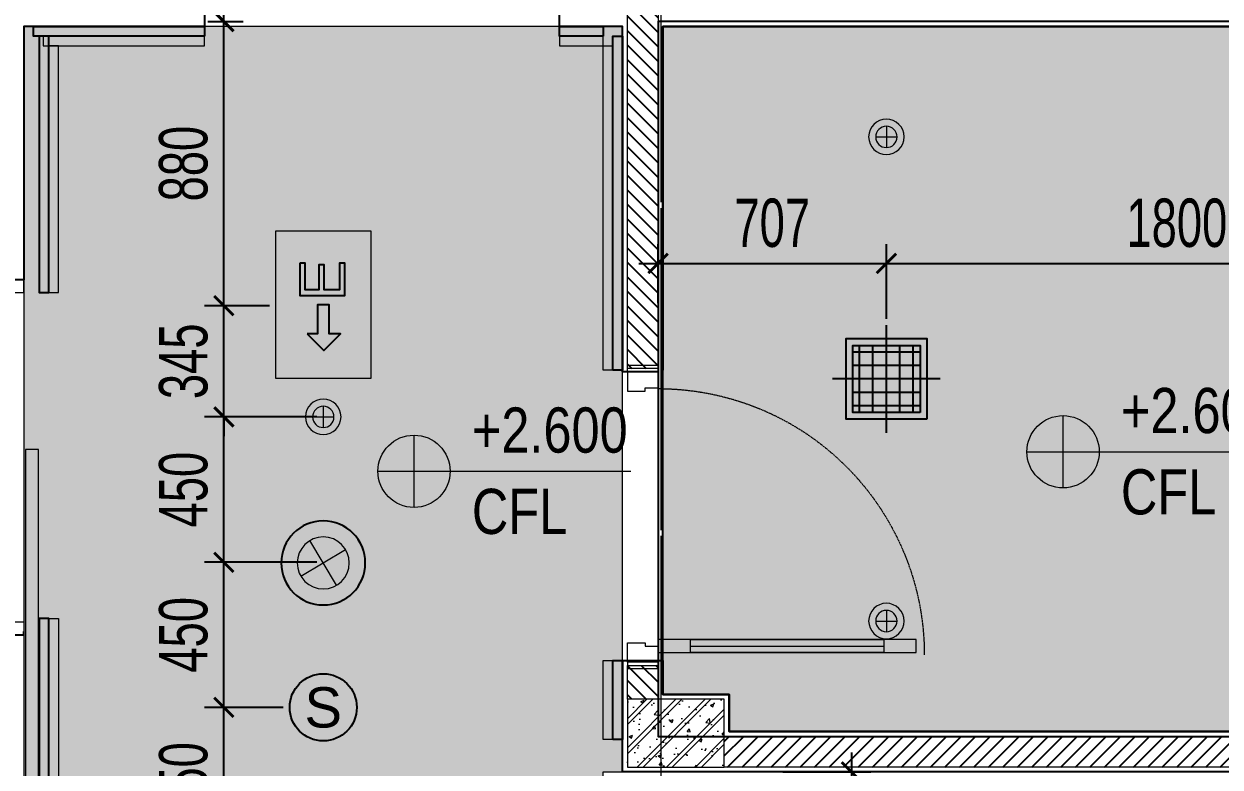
# Model space of a CAD drawing. Header units: millimetres. Extents: x -343543 to 400519, y -115663 to 104219.
# Drawn here: x -248629 to -244923, y 7200 to 9503 of the extents above; entities that cross this region are included whole.
import ezdxf
from ezdxf.enums import TextEntityAlignment as Align
from ezdxf.xclip import XClip

# ---------------------------------------------------------------- set-up
doc = ezdxf.new("R2010")
doc.units = ezdxf.units.MM
doc.header["$XCLIPFRAME"] = 0
doc.linetypes.add('XREF MAT BANG TUONG XAY$0$01.Xref _MB T1$0$HIDDEN', pattern=[9.524999999999999, 6.35, -3.175])
doc.linetypes.add('XREF MAT BANG TUONG XAY$0$CENTER', pattern=[50.800000000000004, 31.75, -6.35, 6.35, -6.35])
doc.layers.get('0').update_dxf_attribs({"color": 231, "lineweight": 0})
doc.layers.get('DefPoints').update_dxf_attribs({"color": 191})
for name, color, linetype, lineweight in [('1-INNO-E-Emergency', 1, 'EME', 5), ('A-CLNG', 157, 'Continuous', 25), ('A-OPEN', 20, 'Continuous', 9), ('A-PATT', 252, 'Continuous', 9), ('A-SYMBOLS', 10, 'Continuous', 13), ('E-EX', 3, 'Continuous', 25), ('fix lighting', 2, 'Continuous', 5), ('SME-E-LTG-DIM', 55, 'Continuous', 18), ('XREF MAT BANG TUONG XAY$0$$0$A-WALL-INT', 8, 'Continuous', 9), ('XREF MAT BANG TUONG XAY$0$01.Xref _MB T1$0$A-DOOR', 8, 'Continuous', 9), ('XREF MAT BANG TUONG XAY$0$01.Xref _MB T1$0$A-FNSH', 8, 'Continuous', 9), ('XREF MAT BANG TUONG XAY$0$01.Xref _MB T1$0$A-HIDD-LO', 8, 'XREF MAT BANG TUONG XAY$0$01.Xref _MB T1$0$HIDDEN', 9), ('XREF MAT BANG TUONG XAY$0$A-FINE', 8, 'Continuous', 25), ('XREF MAT BANG TUONG XAY$0$A-GRID', 8, 'XREF MAT BANG TUONG XAY$0$CENTER', 15), ('XREF MAT BANG TUONG XAY$0$A-WALL-INT', 8, 'Continuous', 9), ('XREF MAT BANG TUONG XAY$0$xref_IKIGAI_Cot$0$A-FNSH', 8, 'Continuous', 9), ('XREF MAT BANG TUONG XAY$0$xref_IKIGAI_Cot$0$A-PATT', 8, 'Continuous', 5)]:
    doc.layers.add(name, color=color, linetype=linetype, lineweight=lineweight)
doc.layers.add('A-BaoChay', color=4, linetype='Continuous', lineweight=25, true_color=0x00ffff)
for name, color, linetype in [('A-TEXT', 255, 'Continuous'), ('INNO-GIOTHAI', 20, 'Continuous'), ('XREF MAT BANG TUONG XAY$0$A-FNSH', 8, 'Continuous'), ('XREF MAT BANG TUONG XAY$0$A-FURN', 8, 'Continuous'), ('XREF MAT BANG TUONG XAY$0$A-PATT', 8, 'Continuous')]:
    doc.layers.add(name, color=color, linetype=linetype)
doc.styles.add('LHP', font='arial.ttf')
doc.styles.add('ROMANSssss', font='vntimeh.shx', dxfattribs={"width": 0.7})
doc.styles.add('SM-DIMTEXT', font='SME.shx', dxfattribs={"width": 0.7})
doc.styles.add('VTK _ Arial_2.5 mm', font='arial.ttf', dxfattribs={"width": 0.8, "height": 2.5})
doc.linetypes.add('EME', pattern='A,2463.214661,-165.6529,["E",ROMANSssss,S=300,R=360,X=0,Y=-153.361507],-321.423057,2528.257516', length=5478.548134000001)
doc.dimstyles.new('SDIM-100', dxfattribs={"dimscale": 100, "dimtxt": 2, "dimasz": 0.6, "dimexe": 0.6, "dimexo": 0.2, "dimgap": 0.5, "dimtad": 1, "dimdec": 0, "dimzin": 12, "dimtxsty": 'SM-DIMTEXT', "dimblk": 'ARCHTICK', "dimblk1": 'ARCHTICK', "dimblk2": 'ARCHTICK', "dimcen": 0.12, "dimdle": 0.6, "dimclrd": 7, "dimclre": 8, "dimadec": 0, "dimazin": 3, "dimtfac": 2, "dimtix": 1, "dimtmove": 1, "dimatfit": 3, "dimfxl": 1, "dimtzin": 0, "dimarcsym": 1})

# ---------------------------------------------------------------- blocks, each defined once
blk = doc.blocks.new('XREF MAT BANG TUONG XAY$0$00.xref_IKIGAI_Truc')
at = {"layer": 'XREF MAT BANG TUONG XAY$0$A-GRID', "color": 8, "ltscale": 20}
blk.add_lwpolyline([(16200, -3895.000007497932), (16200, 22641.72244639101)], dxfattribs=at)
blk = doc.blocks.new('*U165')
at = {"color": 8}
blk.add_line((70.00000000000045, 99.99999999999963), (70.00000000000671, 699.9999999999415), dxfattribs=at)
for points in [[(50, -2.423323916802836e-13), (50.00000000000716, 799.9999999999415), (90.00000000000728, 799.9999999999415), (90, -4.333561340814704e-13)], [(50.00000000000045, 99.99999999999973), (90.00000000000045, 99.99999999999959), (90.00000000000671, 699.9999999999415), (50.00000000000671, 699.9999999999415)], [(19.99999999999966, -94.99998551682388), (79.99999999999943, -94.99998551682414), (79.99999999999989, -40.00000000000042), (69.99999999999989, -40.00000000000036), (70, -3.591605449536798e-13), (20, -1.026172985581946e-13)], [(919.9999999999412, -94.99998551683116), (859.9999999999412, -94.99998551683088), (859.9999999999416, -40.00000000000701), (869.9999999999416, -40.00000000000706), (869.9999999999418, -7.107071464308561e-12), (919.9999999999418, -7.335193001273643e-12)]]:
    blk.add_lwpolyline(points, close=True, dxfattribs=at)
at = {"layer": 'XREF MAT BANG TUONG XAY$0$01.Xref _MB T1$0$A-FNSH', "color": 8}
for points in [[(19.99999999999966, -94.99998551682388), (-4.547473508864641e-13, -94.99998551682377), (0, 0), (20, -1.026172985581946e-13)], [(919.9999999999412, -94.99998551683116), (939.9999999999412, -94.99998551683119), (939.9999999999418, -7.409388590401433e-12), (919.9999999999418, -7.335193001273643e-12)]]:
    blk.add_lwpolyline(points, close=True, dxfattribs=at)
at = {"layer": 'XREF MAT BANG TUONG XAY$0$01.Xref _MB T1$0$A-HIDD-LO', "color": 8, "ltscale": 0.3}
blk.add_arc((42.49999999999864, -1.924822268344633e-13), 824.9999999999471, 359.9999999999996, 90, dxfattribs=at)
blk = doc.blocks.new('XREF MAT BANG TUONG XAY$0$xref_IKIGAI_Cot')
at = {"layer": 'XREF MAT BANG TUONG XAY$0$xref_IKIGAI_Cot$0$A-PATT'}
h = blk.add_hatch(dxfattribs=at)
h.set_pattern_fill('BT-01', color=8, scale=15, pattern_type=2)
h.set_pattern_definition([(49.99999999999999, (16175.00000273663, 7190.000000142377), (107.589027390113, -9.412820247389266), [11.25, -123.75]), (355, (16175.00000273663, 7190.000000142377), (-20.81270004195, 112.8288200550018), [9, -99]), (100.4514, (16183.96575473663, 7189.215599142377), (86.77640725710323, 103.415931309143), [9.5610285, -105.1713168]), (46.18420000000001, (16175.00000273663, 7220.000000142377), (160.0861572938467, -24.82785214935271), [16.875, -185.625]), (96.6356, (16188.34051448663, 7217.931004092376), (140.1994058323055, 146.1176806350663), [14.3415432, -157.75695]), (351.1842, (16175.00000273663, 7220.000000142377), (140.1992917700441, 146.1177901387987), [13.5, -148.5]), (21, (16190.00000273663, 7212.500000142377), (89.53605781776925, -60.39283359980082), [11.25, -123.75]), (326.0000000000001, (16190.00000273663, 7212.500000142377), (36.49729978823726, 108.772506757028), [9, -99]), (71.4514, (16197.46133768663, 7207.467259242377), (126.0333942872235, 48.37957450649286), [9.5610285, -105.1713168]), (37.50000000000001, (16175.00000273663, 7190.000000142377), (1.8239782975936, 49.93407807469672), [0, -97.8, 0, -100.5, 0, -99.375]), (7.499999999999999, (16175.00000273663, 7190.000000142377), (39.46043061632229, 59.16175678235403), [0, -57.3, 0, -95.55, 0, -37.875]), (327.5, (16141.55000273663, 7190.000000142377), (80.07336542586135, -3.383230760156963), [0, -37.5, 0, -117, 0, -155.25]), (317.5, (16126.55000273663, 7190.000000142377), (87.47792540135794, 15.01574734984766), [0, -48.75, 0, -77.69999999999999, 0, -110.25]), (45, (16175.00000273663, 7190.000000142377), (-45.07805730064241, 45.07805730064241), []), (45, (16175.00000273663, 7208.375000142377), (-45.07805730064241, 45.07805730064241), [])])
h.paths.add_polyline_path([(16095.00000273663, 7200.000000142376), (16395.00000273663, 7200.000000142377), (16395.00000273663, 7410.000000142377), (16095.00000273663, 7410.000000142376)])
at = {"layer": 'XREF MAT BANG TUONG XAY$0$A-GRID', "color": 8, "ltscale": 20}
blk.add_lwpolyline([(16200, -3895.000007497932), (16200, 22641.72244639101)], dxfattribs=at)
at = {"layer": 'XREF MAT BANG TUONG XAY$0$xref_IKIGAI_Cot$0$A-FNSH', "color": 8}
blk.add_lwpolyline([(16095.00000273663, 7200.000000142376), (16395.00000273663, 7200.000000142377), (16395.00000273663, 7410.000000142377), (16095.00000273663, 7410.000000142376)], close=True, dxfattribs=at)
blk = doc.blocks.new('*U237')
at = {"layer": 'XREF MAT BANG TUONG XAY$0$A-PATT'}
h = blk.add_hatch(dxfattribs=at)
h.set_pattern_fill('ANSI31', color=8, scale=10)
h.set_pattern_definition([(45, (36711.78865714205, -11178.56439682681), (-22.45064030267288, 22.45064030267288), [])])
h.paths.add_polyline_path([(-38.69831128977239, 47.5), (1226.300707899991, 47.5), (1226.300707899991, -47.5), (-38.69831128977239, -47.5)])
at = {"layer": 'XREF MAT BANG TUONG XAY$0$A-WALL-INT', "color": 8}
blk.add_lwpolyline([(-38.69831128977239, 47.5), (1226.300707899991, 47.5), (1226.300707899991, -47.5), (-38.69831128977239, -47.5)], close=True, dxfattribs=at)
blk = doc.blocks.new('*U238')
at = {"layer": 'XREF MAT BANG TUONG XAY$0$A-PATT'}
h = blk.add_hatch(dxfattribs=at)
h.set_pattern_fill('ANSI31', color=8, scale=10)
h.set_pattern_definition([(45, (35551.78963795228, -11178.56439682681), (-22.45064030267288, 22.45064030267288), [])])
h.paths.add_polyline_path([(-38.69831128977239, 47.5), (66.30168871022761, 47.5), (66.30168871022761, -47.5), (-38.69831128977239, -47.5)])
at = {"layer": 'XREF MAT BANG TUONG XAY$0$A-WALL-INT', "color": 8}
blk.add_lwpolyline([(-38.69831128977239, 47.5), (66.30168871022761, 47.5), (66.30168871022761, -47.5), (-38.69831128977239, -47.5)], close=True, dxfattribs=at)
blk = doc.blocks.new('*U241')
at = {"layer": 'XREF MAT BANG TUONG XAY$0$A-PATT'}
h = blk.add_hatch(dxfattribs=at)
h.set_pattern_fill('ANSI31', color=8, scale=10)
h.set_pattern_definition([(45, (42656.79104378114, -11178.56439682681), (-22.45064030267288, 22.45064030267288), [])])
h.paths.add_polyline_path([(-38.69831128977239, 47.5), (7171.30309453909, 47.5), (7171.30309453909, -47.5), (-38.69831128977239, -47.5)])
at = {"layer": 'XREF MAT BANG TUONG XAY$0$A-WALL-INT', "color": 8}
blk.add_lwpolyline([(-38.69831128977239, 47.5), (7171.30309453909, 47.5), (7171.30309453909, -47.5), (-38.69831128977239, -47.5)], close=True, dxfattribs=at)
blk = doc.blocks.new('01.Xref _MB T1')
at = {"layer": 'XREF MAT BANG TUONG XAY$0$$0$A-WALL-INT', "color": 8}
for points in [[(14784.999824913, 9434.98862821275), (14785.00010269275, 9464.988628211466), (14284.99379130765, 9465.00791778036), (14284.9935135279, 9435.007917781648)], [(16019.99355854544, 9434.994189609457), (16019.99383632519, 9464.994189608173), (15885.00006325008, 9465.003132788255), (15884.99978547033, 9435.003132789543)], [(14332.62625205009, 9435.000755669105), (14302.62625205009, 9435.000755675566), (14302.62623925587, 8670.000859694434), (14332.62623925587, 8670.000859687976)], [(16019.99999102204, 9435.000017639306), (16049.99999102204, 9435.000017645767), (16049.99930000522, 8430.000960061327), (16019.99930000522, 8430.00096005487)], [(14089.99999644036, 8670.0008596912), (14224.99993741899, 8670.0008596912), (14224.99993741899, 8710.0008596912), (14089.99999644036, 8710.0008596912)], [(14229.99980876123, 7134.153712479892), (14269.99980876123, 7134.153712479892), (14269.99980876123, 8184.153712479892), (14229.99980876123, 8184.153712479892)], [(14089.99083567539, 7650.000544124025), (14224.99999840228, 7650.000544118051), (14224.99999840228, 7610.000544118051), (14089.99083567539, 7610.000544124025)], [(14332.63539646073, 5984.9999892589), (14302.63539646073, 5984.999989252439), (14302.62623925587, 7660.000909307155), (14332.62623925587, 7660.000909313612)], [(16019.99999102204, 7530.000960055078), (16049.99999102204, 7530.000960061539), (16049.99930000522, 7285.000007211183), (16019.99930000522, 7285.000007204726)]]:
    blk.add_lwpolyline(points, close=True, dxfattribs=at)
at = {"layer": 'XREF MAT BANG TUONG XAY$0$A-FINE', "color": 8}
blk.add_lwpolyline([(21205.0001108859, 9510.000002499848), (16189.99072870137, 9510.000002499848), (16189.99072876283, 7294.999999227872), (21205.00011094736, 7294.999999227872)], close=True, dxfattribs=at)
at = {"layer": 'XREF MAT BANG TUONG XAY$0$A-FNSH', "color": 8}
for points in [[(16189.99072544373, 8425.000966637394), (16079.99929677612, 8425.000966634341), (16079.99999034371, 9495.000017703716), (15884.99982491282, 9494.999881349659), (15884.99990708913, 9619.999869997455), (16080.00001692103, 9620.0000121524), (16080.00232161729, 11570.00001879016), (16204.99998863736, 11570.00001879009), (16204.99999931491, 10214.99998942119), (16509.9907832041, 10214.99998942118), (16509.9907832041, 9619.999989421216), (19999.99143208893, 9619.999989421216)], [(23919.99202244958, 7525.001003425557), (23919.99202252619, 7184.990693395906), (16079.99939583792, 7185.000007211183), (16079.99939583792, 7530.000960061545), (16204.9907282335, 7530.000960061545), (16204.9907282335, 7424.999989391385), (16409.99072956376, 7424.999989391385), (16409.99072956376, 7309.999999231293), (21190.00011095132, 7310.000000321717), (21190.00011152849, 9495.000002499433), (16204.99071884021, 9495.000002361105), (16204.99071884021, 8430.000960061545)], [(13974.99072203525, 6120.002035121004), (13974.99072203525, 6325.000518868899), (14089.99083491077, 6325.000631727744), (14089.99083568346, 7610.00054412305), (14224.99999839324, 7610.000544123031), (14224.99999839324, 7620.000909307155)]]:
    blk.add_lwpolyline(points, dxfattribs=at)
blk.add_lwpolyline([(14100.00012501547, 8710.00085967748), (14099.99796159704, 10214.99999998891), (14224.99999840259, 10214.99999993826), (14224.99999809627, 9620.000729214296), (14784.99990712242, 9620.00059102775), (14784.99982487989, 9495.000606622452), (14224.99083430637, 9495.000731144351), (14224.99083451334, 8710.000859704916)], close=True, dxfattribs=at)
at = {"layer": 'XREF MAT BANG TUONG XAY$0$A-FURN', "color": 8}
for points in [[(14784.99983760774, 9464.994456209091), (14254.99975957066, 9465.004498026428), (14255.00003734395, 9495.004498083093), (14785.00011538103, 9494.994456265753)], [(16019.99357124018, 9465.000017605798), (15885.00006321913, 9464.999790118343), (15885.00034099242, 9494.999790175008), (16019.99384901347, 9495.00001766246)], [(14302.62623925587, 8670.000859694434), (14302.62625288525, 9465.000755622896), (14272.6262528273, 9465.000755622896), (14272.62623919792, 8670.000859694434)], [(16049.99930000522, 8430.000960061327), (16049.99999018688, 9465.000017593096), (16079.99999024483, 9465.000017593096), (16079.99930006317, 8430.000960061327)], [(14302.62956846556, 5985.000254391412), (14302.62958192578, 7660.000909307155), (14272.62958186783, 7660.000909307155), (14272.62956840761, 5985.000254391412)], [(16049.99930000522, 7285.000007211183), (16049.99999018688, 7530.000960061545), (16079.99999024483, 7530.000960061545), (16079.99930006317, 7285.000007211183)]]:
    blk.add_lwpolyline(points, close=True, dxfattribs=at)
at = {"color": 8}
blk.add_blockref('XREF MAT BANG TUONG XAY$0$00.xref_IKIGAI_Truc', (0.000109863918623887, 0), dxfattribs=at)
ref = blk.add_blockref('XREF MAT BANG TUONG XAY$0$xref_IKIGAI_Cot', (-0.009273172880057245, -1.075099498848431e-05), dxfattribs=at)
XClip(ref).set_block_clipping_path([(-1610.3425959282936, -2225.6693134198044), (41829.12952086335, 21555.881957526355)])
at = {"layer": 'XREF MAT BANG TUONG XAY$0$01.Xref _MB T1$0$A-DOOR', "color": 8, "extrusion": (1.423519046342826e-14, 2.819433481905707e-13, -1), "zscale": -1, "rotation": 90.00003766684722}
blk.add_blockref('*U165', (-16189.99938135473, 7505.000930475277, 2.350958940768248e-09), dxfattribs=at)
at = {"layer": 'XREF MAT BANG TUONG XAY$0$A-FURN', "color": 8, "rotation": 90}
for name, p in [('*U237', (16142.50000722968, 8473.699281520123)), ('*U238', (16142.50121897836, 7448.698300681155))]:
    blk.add_blockref(name, p, dxfattribs=at)
at = {"layer": 'XREF MAT BANG TUONG XAY$0$A-FURN', "color": 8}
blk.add_blockref('*U241', (16433.68904085353, 7247.499999512449), dxfattribs=at)
blk = doc.blocks.new('_ArchTick')
at = {"color": 0, "linetype": 'ByBlock', "const_width": 0.15}
blk.add_lwpolyline([(-0.5, -0.5), (0.5, 0.5)], dxfattribs=at)
blk = doc.blocks.new('*D1063')
at = {"layer": 'DefPoints', "color": 0, "transparency": 16777216}
for p in [(-248009.4487435795, 7384.999987482205), (-247805.5246661781, 7384.999987482206), (-247851.5246572329, 6934.999950351548)]:
    blk.add_point(p, dxfattribs=at)
at = {"layer": 'SME-E-LTG-DIM', "color": 7, "lineweight": -2, "transparency": 16777216}
blk.add_line((-248009.4487435795, 6874.999950351548), (-248009.4487435795, 7444.999987482205), dxfattribs=at)
at = {"layer": 'SME-E-LTG-DIM', "color": 8, "lineweight": -2, "transparency": 16777216}
for p, q in [((-247825.5246661781, 7384.999987482205), (-248069.4487435795, 7384.999987482205)), ((-247871.5246572329, 6934.999950351548), (-248069.4487435795, 6934.999950351548))]:
    blk.add_line(p, q, dxfattribs=at)
at = {"layer": 'SME-E-LTG-DIM', "color": 7, "lineweight": -2, "transparency": 16777216, "xscale": 60, "yscale": 60, "zscale": 60}
for p, rotation in [((-248009.4487435795, 7384.999987482205), 90), ((-248009.4487435795, 6934.999950351548), 270)]:
    blk.add_blockref('_ArchTick', p, dxfattribs=dict(at, rotation=rotation))
at = {"layer": 'SME-E-LTG-DIM', "color": 0, "transparency": 16777216, "insert": (-248134.4487435794, 7159.999968916946), "char_height": 150, "attachment_point": 5, "rotation": 90, "style": 'SM-DIMTEXT'}
blk.add_mtext('450', dxfattribs=at)
blk = doc.blocks.new('*D1064')
at = {"layer": 'DefPoints', "color": 0, "transparency": 16777216}
for p in [(-248009.4487435795, 7834.50071484349), (-247701.5246661781, 7834.500714843491), (-247805.5246661781, 7384.999987482206)]:
    blk.add_point(p, dxfattribs=at)
at = {"layer": 'SME-E-LTG-DIM', "color": 7, "lineweight": -2, "transparency": 16777216}
blk.add_line((-248009.4487435795, 7324.999987482205), (-248009.4487435795, 7894.50071484349), dxfattribs=at)
at = {"layer": 'SME-E-LTG-DIM', "color": 8, "lineweight": -2, "transparency": 16777216}
for p, q in [((-247721.5246661781, 7834.500714843491), (-248069.4487435795, 7834.50071484349)), ((-247825.5246661781, 7384.999987482205), (-248069.4487435795, 7384.999987482205))]:
    blk.add_line(p, q, dxfattribs=at)
at = {"layer": 'SME-E-LTG-DIM', "color": 7, "lineweight": -2, "transparency": 16777216, "xscale": 60, "yscale": 60, "zscale": 60}
for p, rotation in [((-248009.4487435795, 7834.50071484349), 90), ((-248009.4487435795, 7384.999987482205), 270)]:
    blk.add_blockref('_ArchTick', p, dxfattribs=dict(at, rotation=rotation))
at = {"layer": 'SME-E-LTG-DIM', "color": 0, "transparency": 16777216, "insert": (-248134.4487435794, 7609.750351162917), "char_height": 150, "attachment_point": 5, "rotation": 90, "style": 'SM-DIMTEXT'}
blk.add_mtext('450', dxfattribs=at)
blk = doc.blocks.new('*D1065')
at = {"layer": 'DefPoints', "color": 0, "transparency": 16777216}
for p in [(-248009.4487435795, 8284.999987482206), (-247701.5246661782, 8284.999987482206), (-247701.5246661781, 7834.500714843491)]:
    blk.add_point(p, dxfattribs=at)
at = {"layer": 'SME-E-LTG-DIM', "color": 7, "lineweight": -2, "transparency": 16777216}
blk.add_line((-248009.4487435795, 7774.50071484349), (-248009.4487435795, 8344.999987482206), dxfattribs=at)
at = {"layer": 'SME-E-LTG-DIM', "color": 8, "lineweight": -2, "transparency": 16777216}
for p, q in [((-247721.5246661782, 8284.999987482206), (-248069.4487435795, 8284.999987482206)), ((-247721.5246661781, 7834.500714843491), (-248069.4487435795, 7834.50071484349))]:
    blk.add_line(p, q, dxfattribs=at)
at = {"layer": 'SME-E-LTG-DIM', "color": 7, "lineweight": -2, "transparency": 16777216, "xscale": 60, "yscale": 60, "zscale": 60}
for p, rotation in [((-248009.4487435795, 8284.999987482206), 90), ((-248009.4487435795, 7834.50071484349), 270)]:
    blk.add_blockref('_ArchTick', p, dxfattribs=dict(at, rotation=rotation))
at = {"layer": 'SME-E-LTG-DIM', "color": 0, "transparency": 16777216, "insert": (-248134.4487435794, 8059.750351162917), "char_height": 150, "attachment_point": 5, "rotation": 90, "style": 'SM-DIMTEXT'}
blk.add_mtext('450', dxfattribs=at)
blk = doc.blocks.new('*D1066')
at = {"layer": 'DefPoints', "color": 0, "transparency": 16777216}
for p in [(-248009.4487435794, 8629.500714843512), (-247848.5396661781, 8629.500714843512), (-247701.5246661782, 8284.999987482206)]:
    blk.add_point(p, dxfattribs=at)
at = {"layer": 'SME-E-LTG-DIM', "color": 7, "lineweight": -2, "transparency": 16777216}
for p, q in [((-248009.4487435794, 8629.500714843512), (-248009.4487435794, 8689.500714843512)), ((-248009.4487435794, 8284.999987482206), (-248009.4487435794, 8629.500714843512)), ((-248009.4487435794, 8284.999987482206), (-248009.4487435794, 8224.999987482206))]:
    blk.add_line(p, q, dxfattribs=at)
at = {"layer": 'SME-E-LTG-DIM', "color": 8, "lineweight": -2, "transparency": 16777216}
for p, q in [((-247868.5396661781, 8629.500714843512), (-248069.4487435794, 8629.500714843512)), ((-247721.5246661782, 8284.999987482206), (-248069.4487435794, 8284.999987482206))]:
    blk.add_line(p, q, dxfattribs=at)
at = {"layer": 'SME-E-LTG-DIM', "color": 7, "lineweight": -2, "transparency": 16777216, "xscale": 60, "yscale": 60, "zscale": 60}
for p, rotation in [((-248009.4487435794, 8629.500714843512), 270), ((-248009.4487435794, 8284.999987482206), 90)]:
    blk.add_blockref('_ArchTick', p, dxfattribs=dict(at, rotation=rotation))
at = {"layer": 'SME-E-LTG-DIM', "color": 0, "transparency": 16777216, "insert": (-248134.4487435794, 8457.250351162926), "char_height": 150, "attachment_point": 5, "rotation": 90, "style": 'SM-DIMTEXT'}
blk.add_mtext('345', dxfattribs=at)
blk = doc.blocks.new('*D1067')
at = {"layer": 'DefPoints', "color": 0, "transparency": 16777216}
for p in [(-248079.0248524081, 9510.000588741621), (-248009.4487435794, 9510.000588741621), (-247848.5396661781, 8629.500714843512)]:
    blk.add_point(p, dxfattribs=at)
at = {"layer": 'SME-E-LTG-DIM', "color": 7, "lineweight": -2, "transparency": 16777216}
blk.add_line((-248009.4487435794, 8569.500714843512), (-248009.4487435794, 9570.000588741621), dxfattribs=at)
at = {"layer": 'SME-E-LTG-DIM', "color": 8, "lineweight": -2, "transparency": 16777216}
for p, q in [((-248059.0248524081, 9510.000588741621), (-247949.4487435794, 9510.000588741621)), ((-247868.5396661781, 8629.500714843512), (-248069.4487435794, 8629.500714843512))]:
    blk.add_line(p, q, dxfattribs=at)
at = {"layer": 'SME-E-LTG-DIM', "color": 7, "lineweight": -2, "transparency": 16777216, "xscale": 60, "yscale": 60, "zscale": 60}
for p, rotation in [((-248009.4487435794, 9510.000588741621), 90), ((-248009.4487435794, 8629.500714843512), 270)]:
    blk.add_blockref('_ArchTick', p, dxfattribs=dict(at, rotation=rotation))
at = {"layer": 'SME-E-LTG-DIM', "color": 0, "transparency": 16777216, "insert": (-248134.4487435794, 9069.750651792634), "char_height": 150, "attachment_point": 5, "rotation": 90, "style": 'SM-DIMTEXT'}
blk.add_mtext('880', dxfattribs=at)
blk = doc.blocks.new('*D1107')
at = {"layer": 'DefPoints', "color": 0, "transparency": 16777216}
for p in [(-246297.9284378582, 7184.999430862968), (-246297.9284378582, 5884.999978502294), (-246065.0442914621, 5884.999978502294)]:
    blk.add_point(p, dxfattribs=at)
at = {"layer": 'SME-E-LTG-DIM', "color": 7, "lineweight": -2, "transparency": 16777216}
blk.add_line((-246065.0442914621, 7244.999430862968), (-246065.0442914621, 5824.999978502294), dxfattribs=at)
at = {"layer": 'SME-E-LTG-DIM', "color": 8, "lineweight": -2, "transparency": 16777216}
for p, q in [((-246277.9284378582, 7184.999430862968), (-246005.0442914621, 7184.999430862968)), ((-246277.9284378582, 5884.999978502294), (-246005.0442914621, 5884.999978502294))]:
    blk.add_line(p, q, dxfattribs=at)
at = {"layer": 'SME-E-LTG-DIM', "color": 7, "lineweight": -2, "transparency": 16777216, "xscale": 60, "yscale": 60, "zscale": 60}
for p, rotation in [((-246065.0442914621, 7184.999430862968), 90), ((-246065.0442914621, 5884.999978502294), 270)]:
    blk.add_blockref('_ArchTick', p, dxfattribs=dict(at, rotation=rotation))
at = {"layer": 'SME-E-LTG-DIM', "color": 0, "transparency": 16777216, "insert": (-246190.0442914621, 6534.9997046827), "char_height": 150, "attachment_point": 5, "rotation": 90, "style": 'SM-DIMTEXT'}
blk.add_mtext('1300', dxfattribs=at)
blk = doc.blocks.new('*D1125')
at = {"layer": 'DefPoints', "color": 0, "transparency": 16777216}
for p in [(-245956.5292868754, 8760.449082951312), (-246664.0246945415, 8617.095771048935), (-245956.5292868754, 8569.166657257116)]:
    blk.add_point(p, dxfattribs=at)
at = {"layer": 'SME-E-LTG-DIM', "color": 8, "lineweight": -2, "transparency": 16777216}
for p, q in [((-246664.0246945415, 8637.095771048935), (-246664.0246945415, 8820.449082951312)), ((-245956.5292868754, 8589.166657257116), (-245956.5292868754, 8820.449082951312))]:
    blk.add_line(p, q, dxfattribs=at)
at = {"layer": 'SME-E-LTG-DIM', "color": 7, "lineweight": -2, "transparency": 16777216}
blk.add_line((-246724.0246945415, 8760.449082951312), (-245896.5292868754, 8760.449082951312), dxfattribs=at)
at = {"layer": 'SME-E-LTG-DIM', "color": 7, "lineweight": -2, "transparency": 16777216, "xscale": 60, "yscale": 60, "zscale": 60, "rotation": 180}
blk.add_blockref('_ArchTick', (-246664.0246945415, 8760.449082951312), dxfattribs=at)
at = {"layer": 'SME-E-LTG-DIM', "color": 7, "lineweight": -2, "transparency": 16777216, "xscale": 60, "yscale": 60, "zscale": 60}
blk.add_blockref('_ArchTick', (-245956.5292868754, 8760.449082951312), dxfattribs=at)
at = {"layer": 'SME-E-LTG-DIM', "color": 0, "transparency": 16777216, "insert": (-246310.2769907084, 8885.449082951312), "char_height": 150, "attachment_point": 5, "style": 'SM-DIMTEXT'}
blk.add_mtext('707', dxfattribs=at)
blk = doc.blocks.new('*D1126')
at = {"layer": 'DefPoints', "color": 0, "transparency": 16777216}
for p in [(-244156.5292868754, 8760.449082951312), (-245956.5292868754, 8569.166657257116), (-244156.5292868754, 8552.499990590444)]:
    blk.add_point(p, dxfattribs=at)
at = {"layer": 'SME-E-LTG-DIM', "color": 8, "lineweight": -2, "transparency": 16777216}
for p, q in [((-245956.5292868754, 8589.166657257116), (-245956.5292868754, 8820.449082951312)), ((-244156.5292868754, 8572.499990590444), (-244156.5292868754, 8820.449082951312))]:
    blk.add_line(p, q, dxfattribs=at)
at = {"layer": 'SME-E-LTG-DIM', "color": 7, "lineweight": -2, "transparency": 16777216}
blk.add_line((-246016.5292868754, 8760.449082951312), (-244096.5292868754, 8760.449082951312), dxfattribs=at)
at = {"layer": 'SME-E-LTG-DIM', "color": 7, "lineweight": -2, "transparency": 16777216, "xscale": 60, "yscale": 60, "zscale": 60, "rotation": 180}
blk.add_blockref('_ArchTick', (-245956.5292868754, 8760.449082951312), dxfattribs=at)
at = {"layer": 'SME-E-LTG-DIM', "color": 7, "lineweight": -2, "transparency": 16777216, "xscale": 60, "yscale": 60, "zscale": 60}
blk.add_blockref('_ArchTick', (-244156.5292868754, 8760.449082951312), dxfattribs=at)
at = {"layer": 'SME-E-LTG-DIM', "color": 0, "transparency": 16777216, "insert": (-245056.5292868754, 8885.449082951312), "char_height": 150, "attachment_point": 5, "style": 'SM-DIMTEXT'}
blk.add_mtext('1800', dxfattribs=at)
blk = doc.blocks.new('Den downligh su co')
at = {"layer": '1-INNO-E-Emergency'}
h = blk.add_hatch(color=1, dxfattribs=at)
h.dxf.hatch_style = 1
h.paths.add_polyline_path([(-51.26524163608701, 51.2652416361384), (0, 6.048139766789973e-11), (51.26524163605427, 51.2652416359947, 0.4142135623730951)])
h.paths.add_polyline_path([(0, 6.048139766789973e-11), (-51.26524163597423, -51.2652416358892, 0.4142135623730951), (51.26524163595604, -51.26524163603472)])
at = {"layer": '1-INNO-E-Emergency', "color": 1}
for points in [[(-51.26524163608701, 51.2652416361384), (51.26524163595604, -51.26524163603472)], [(-51.26524163597423, -51.2652416358892), (51.26524163605427, 51.2652416359947)]]:
    blk.add_lwpolyline(points, dxfattribs=at)
blk.add_circle((0, 6.048139766789973e-11), 72.50000000000001, dxfattribs=at)
at = {"layer": 'DefPoints', "ltscale": 5}
blk.add_circle((-1.818989403545856e-11, -1.227817847393453e-11), 117.174504947074, dxfattribs=at)
blk = doc.blocks.new('ĐÈN EXIT CHỈ HƯỚNG')
at = {"lineweight": 9}
h = blk.add_hatch(color=256, dxfattribs=at)
h.paths.add_polyline_path([(-17.85752142011006, -64.77139409304982), (78.32317535956281, -64.7713940929134), (78.32317535956281, -49.06634583673076), (-0.2562208072286012, -49.06634583673076), (-0.2562208072286012, -8.208244741890667), (73.32298667291252, -8.208244741890667), (73.32298667291252, 7.257816124663805), (-0.3139299895628938, 7.257816124663805), (-0.3139299895628938, 52.73265180657836), (78.32317535956463, 52.73265180657836), (78.32317535956463, 68.31413103752311), (-17.85752142025012, 68.31413103752311)])
h.paths.add_polyline_path([(-130.4791671877356, -43.07454820467137), (-130.5614100984294, -12.84783131063159), (-44.64380355062895, -12.84783131063159), (-44.64380355062895, 21.70467367458878), (-130.5614100984294, 21.70467367458878), (-130.5614100984294, 55.15167619593376), (-179.6334008433869, 6.079685450975376)])
blk.add_line((-44.64380355062895, 21.70467367458878), (-44.64380355062895, -12.84783131063159))
at = {"lineweight": 15, "flags": 128}
blk.add_lwpolyline([(173.1561964493703, -135.5858645323169), (173.1561964493721, 144.4427068962759), (-262.4438035506291, 144.4427068962759), (-262.44380355063, -135.5858645323151)], close=True, dxfattribs=at)
at = {"flags": 128}
for points in [[(-130.5614100984294, -42.99230529397937), (-179.6334008433869, 6.079685450975376), (-130.5614100984294, 55.15167619593376), (-130.5614100984294, 21.70467367458878), (-44.64380355062895, 21.70467367458878), (-44.64380355062895, -12.84783131063159), (-130.5614100984294, -12.84783131063159)], [(78.32317535942457, -64.77139409235315), (-17.85752142025012, -64.77139409235315), (-17.85752142025012, 68.31413103808154), (78.32317535942457, 68.31413103808154), (78.32317535942457, 52.73265180699855), (-0.3139299897029559, 52.73265180699855), (-0.3139299897029559, 7.257816125224053), (73.32298667277428, 7.257816125224053), (73.32298667277428, -8.208244741330418), (-0.2562208073668444, -8.208244741330418), (-0.2562208073668444, -49.06634583617051), (78.32317535942457, -49.06634583617051)]]:
    blk.add_lwpolyline(points, close=True, dxfattribs=at)
blk = doc.blocks.new('Exit su co')
at = {"layer": '1-INNO-E-Emergency', "xscale": -1.112275862068966, "yscale": 1.112275862068966, "zscale": 1.112275862068966, "rotation": 255.7726182171235}
blk.add_blockref('Den downligh su co', (15152.50930876609, 7835.000008984166), dxfattribs=at)
at = {"layer": 'E-EX', "color": 3, "true_color": 0x00ff00, "xscale": -1.050000000000056, "yscale": 1.050000000000056, "zscale": 1.050000000000056, "rotation": 270}
blk.add_blockref('ĐÈN EXIT CHỈ HƯỚNG', (15147.85946652502, 8681.876002712334), dxfattribs=at)
blk = doc.blocks.new('A$C1bd1283e')
at = {"color": 0, "linetype": 'ByBlock'}
for p, q in [((-11.66726188957364, -11.66726188958091), (11.66726188957455, 11.66726188957273)), ((-11.66726188957364, 11.66726188957819), (11.66726188957909, -11.66726188958091))]:
    blk.add_line(p, q, dxfattribs=at)
for radius, start, end in [(27.49999999999998, 135, 315), (27.49999999999998, 315, 135), (16.50000000000002, 135, 315), (16.50000000000001, 315, 135)]:
    blk.add_arc((0, -1.818989403545856e-12), radius, start, end, dxfattribs=at)
blk = doc.blocks.new('CUA GIO HOI')
at = {"linetype": 'Continuous'}
for p, q in [((104.1666666666351, 83.33333333333212), (-104.1666666667043, 83.33333333333212)), ((-83.3333333333403, 104.1666666666724), (-83.3333333333403, -104.1666666666852)), ((-41.66666666667425, 104.166666666677), (-41.66666666667425, -104.1666666666806)), ((-7.275957614183426e-12, 104.1666666666815), (-7.275957614183426e-12, -104.1666666666761)), ((41.66666666665969, 104.1666666666861), (41.66666666665969, -104.1666666666715)), ((83.33333333332575, 104.1666666666906), (83.33333333332575, -104.166666666667)), ((104.1666666666351, 41.66666666666606), (-104.1666666666979, 41.66666666666606)), ((104.1666666666351, -9.094947017729282e-13), (-104.1666666666924, -9.094947017729282e-13)), ((104.1666666666351, -41.66666666666788), (-104.166666666687, -41.66666666666788)), ((104.1666666666351, -83.33333333333394), (-104.1666666666806, -83.33333333333394))]:
    blk.add_line(p, q, dxfattribs=at)
at = {"flags": 128}
for points in [[(-5.002220859751105e-11, 166.6666666666779), (3.637978807091713e-11, -166.6666666666724)], [(166.6666666666351, 6.366462912410498e-12), (-166.6666666667079, -2.273736754432321e-11)]]:
    blk.add_lwpolyline(points, dxfattribs=at)
for points in [[(124.99999999995, 125.0000000000209), (-125.00000000005, 124.9999999999918), (-124.9999999999636, -125.0000000000227), (125.0000000000364, -124.9999999999936)], [(104.166666666636, 104.1666666666924), (-104.166666666707, 104.1666666666706), (-104.1666666666206, -104.166666666687), (104.1666666666933, -104.1666666666652)]]:
    blk.add_lwpolyline(points, close=True, dxfattribs=at)
blk = doc.blocks.new('dau bao khoi')
blk.add_circle((-5.820766091346741e-11, -2.328306436538696e-10), 104)
at = {"layer": 'A-TEXT', "ltscale": 5, "style": 'LHP'}
blk.add_text('S', height=125, dxfattribs=at).set_placement((-5.820766091346741e-11, -2.328306436538696e-10), align=Align.MIDDLE_CENTER)
blk = doc.blocks.new('*U1475')
blk.add_line((-2, 0), (12, 0))
blk.add_lwpolyline([(0, -2.000000000349246), (6.123233995736766e-16, 2)])
at = {"layer": 'A-SYMBOLS'}
blk.add_circle((0, 0), 2, dxfattribs=at)
at = {"color": 7, "style": 'VTK _ Arial_2.5 mm', "width": 0.8, "flags": 4}
blk.add_attdef('FINISHFLOORLEVEL', text='', height=2.5, dxfattribs=at).set_placement((3.2, 3.532401091405184), align=Align.TOP_LEFT)
blk.add_attdef('NAMEOFLEVEL', (3.2, -3.467598908594816), '', height=2.5, dxfattribs=at)

msp = doc.modelspace()

# ---------------------------------------------------------------- block references
at = {"layer": 'A-SYMBOLS'}
msp.add_blockref('01.Xref _MB T1', (-262854.0247017712, 2.91038304567337e-11), dxfattribs=at)

# ---------------------------------------------------------------- next in the draw order: hatches: boundary and pattern name
at = {"layer": 'A-PATT'}
h = msp.add_hatch(dxfattribs=at)
h.set_pattern_fill('DOTS', color=256, scale=25)
h.set_pattern_definition([(0, (-262854.0247017712, -1.07509663394012e-05), (19.84375, 39.6875), [0, -39.6875])])
h.paths.add_polyline_path([(-246649.033982931, 9494.999991610137), (-241664.0245902427, 9494.999990293327), (-241664.0245908198, 7309.999989570751), (-246444.0339722074, 7309.999989570751), (-246444.0339722074, 7424.999978640418), (-246649.0339735376, 7424.999978640418)], flags=17)
h.paths.add_polyline_path([(-238934.0326792071, 7184.999996460217), (-238874.0252931255, 7184.999996460217), (-238874.0252931255, 5984.999978502293), (-237079.0232881886, 5984.999978502442), (-237079.0246994233, 9495.000006529492), (-238934.023280139, 9495.000006952749)])
h.paths.add_polyline_path([(-246834.0254017659, 7184.999996460215), (-246774.0274556792, 7184.99999646277), (-246774.0247114275, 9495.000006952749), (-248629.0247033779, 9495.000720393386), (-248629.0247033779, 5984.999978501471), (-246834.0254017659, 5984.999978501623)])

# ---------------------------------------------------------------- next in the draw order: linework, layer by layer
at = {"layer": 'A-CLNG', "color": 251}
msp.add_lwpolyline([(-246649.033982931, 9494.999991610137), (-241664.0245902427, 9494.999990293327), (-241664.0245908198, 7309.999989570751), (-246444.0339722074, 7309.999989570751), (-246444.0339722074, 7424.999978640418), (-246649.0339735376, 7424.999978640418)], close=True, dxfattribs=at)
at = {"layer": 'A-OPEN', "color": 251}
msp.add_lwpolyline([(-246774.0274147524, 9495.000003865782), (-248629.0259954679, 9495.000749688686), (-248628.9978739352, 5984.999978811499), (-246834.0254017659, 5984.999978502291), (-246834.0254017659, 7184.969989996413), (-246774.0195731643, 7184.969715125387)], close=True, dxfattribs=at)

# ---------------------------------------------------------------- next in the draw order: block references
at = {"layer": 'A-BaoChay', "color": 1}
msp.add_blockref('dau bao khoi', (-247701.5246661779, 7384.999987482434), dxfattribs=at)
at = {"layer": 'A-SYMBOLS'}
ref = msp.add_blockref('*U1475', (-245409.2072583457, 8176.909545562638), dxfattribs=dict(at, xscale=56, yscale=56, zscale=56))
ref.add_attrib('FINISHFLOORLEVEL', '+2.600', dxfattribs={"layer": '0', "color": 7, "height": 140, "style": 'VTK _ Arial_2.5 mm', "width": 0.8}).set_placement((-245230.0072583457, 8374.724006681327), align=Align.TOP_LEFT)
ref.add_attrib('NAMEOFLEVEL', 'CFL', (-245230.0072583457, 7982.724006681331), dxfattribs={"layer": '0', "color": 7, "height": 140, "style": 'VTK _ Arial_2.5 mm', "width": 0.8})
ref = msp.add_blockref('*U1475', (-247420.3070274856, 8116.395825095585), dxfattribs=dict(at, xscale=56, yscale=56, zscale=56))
ref.add_attrib('FINISHFLOORLEVEL', '+2.600', dxfattribs={"layer": '0', "color": 7, "height": 140, "style": 'VTK _ Arial_2.5 mm', "width": 0.8}).set_placement((-247241.1070274856, 8314.210286214275), align=Align.TOP_LEFT)
ref.add_attrib('NAMEOFLEVEL', 'CFL', (-247241.1070274856, 7922.210286214279), dxfattribs={"layer": '0', "color": 7, "height": 140, "style": 'VTK _ Arial_2.5 mm', "width": 0.8})
at = {"layer": 'fix lighting'}
msp.add_blockref('Exit su co', (-262854.033974944, -2.499294140662187), dxfattribs=at)
at = {"layer": 'fix lighting', "xscale": 2, "yscale": 2, "zscale": 2, "rotation": 315}
for p in [(-245956.5292868754, 9152.499990590451), (-247701.524666178, 8284.99998748221), (-245956.5292868754, 7652.499990590451)]:
    msp.add_blockref('A$C1bd1283e', p, dxfattribs=at)
at = {"layer": 'INNO-GIOTHAI', "xscale": -1, "rotation": 180}
msp.add_blockref('CUA GIO HOI', (-245956.5292868754, 8402.499990590444), dxfattribs=at)

# ---------------------------------------------------------------- next in the draw order: dimensions: what is measured, and where the dimension line sits
at = {"layer": 'SME-E-LTG-DIM'}
for base, p1, p2, picture, middle in [((-248009.4487435794, 9510.000588741621), (-247848.539666178, 8629.500714843509), (-248079.024852408, 9510.000588741617), '*D1067', (-248134.4487435794, 9069.750651792634)), ((-248009.4487435794, 8629.500714843512), (-247701.5246661781, 8284.999987482202), (-247848.539666178, 8629.500714843509), '*D1066', (-248134.4487435794, 8457.250351162926)), ((-248009.4487435795, 8284.999987482206), (-247701.524666178, 7834.500714843487), (-247701.5246661781, 8284.999987482202), '*D1065', (-248134.4487435794, 8059.750351162917)), ((-248009.4487435795, 7834.50071484349), (-247805.524666178, 7384.999987482202), (-247701.524666178, 7834.500714843487), '*D1064', (-248134.4487435794, 7609.750351162917)), ((-248009.4487435795, 7384.999987482205), (-247851.5246572328, 6934.999950351545), (-247805.524666178, 7384.999987482202), '*D1063', (-248134.4487435794, 7159.999968916946)), ((-246065.0442914621, 5884.999978502294), (-246297.9284378581, 7184.999430862965), (-246297.9284378581, 5884.999978502292), '*D1107', (-246190.0442914621, 6534.9997046827))]:
    dim = msp.add_linear_dim(base=base, p1=p1, p2=p2, angle=90, dimstyle='SDIM-100', override={"dimtxt": 1.5, "dimtfill": 0}, dxfattribs=at)
    dim.commit()
    dim.dimension.update_dxf_attribs({"geometry": picture, "text_midpoint": middle})
for base, p1, p2, picture, middle in [((-245956.5292868754, 8760.449082951312), (-246664.0246945415, 8617.095771048935), (-245956.5292868754, 8569.166657257116), '*D1125', (-246310.2769907084, 8885.449082951312)), ((-244156.5292868754, 8760.449082951312), (-245956.5292868754, 8569.166657257116), (-244156.5292868754, 8552.499990590444), '*D1126', (-245056.5292868754, 8885.449082951312))]:
    dim = msp.add_linear_dim(base=base, p1=p1, p2=p2, dimstyle='SDIM-100', override={"dimtxt": 1.5, "dimtfill": 0}, dxfattribs=at)
    dim.commit()
    dim.dimension.update_dxf_attribs({"geometry": picture, "text_midpoint": middle})

doc.saveas('drawing.dxf')
